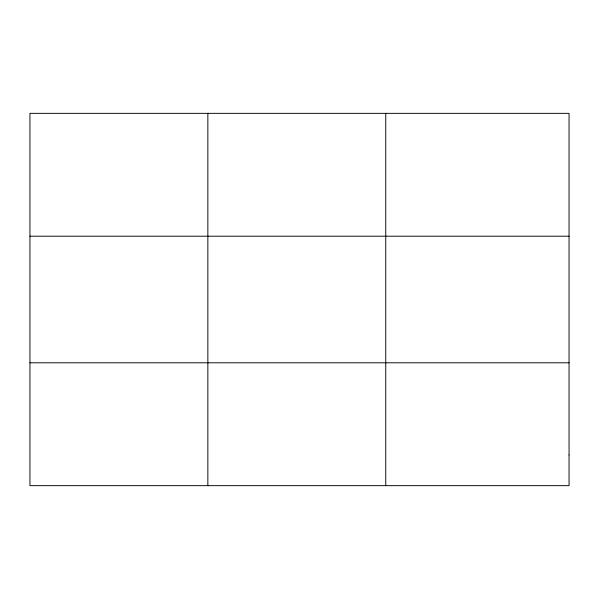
<?xml version="1.0" encoding="UTF-8"?>
<svg xmlns="http://www.w3.org/2000/svg" width="599" height="599" viewBox="0 0 599 599"><rect width="100%" height="100%" fill="white"/><g stroke="black" fill="none" stroke-linecap="round" stroke-linejoin="round"><path stroke-width="0.9" d="M207.853 485.654L207.853 113.346M385.756 485.654L385.756 113.346M29.95 236.208L569.05 236.208M29.95 362.792L569.05 362.792M569.05 454.941L569.05 485.654L29.95 485.654L29.95 113.346L569.05 113.346L569.05 454.941"/></g></svg>
